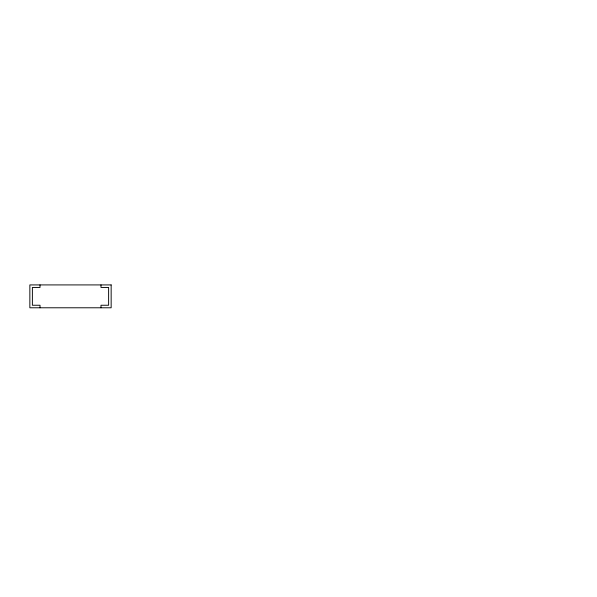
<?xml version="1.0" encoding="UTF-8"?>
<svg xmlns="http://www.w3.org/2000/svg" width="597" height="597" viewBox="0 0 597 597"><rect width="100%" height="100%" fill="white"/><g stroke="black" fill="none" stroke-linecap="round" stroke-linejoin="round"><path stroke-width="0.9" d="M100.99 284.918L100.99 287.455L108.617 287.455L108.617 305.246L100.99 305.246L100.99 307.783M40.014 284.918L40.014 287.455L32.387 287.455L32.387 305.246L40.014 305.246L40.014 307.783M111.154 284.918L29.85 284.918L29.85 307.783L111.154 307.783L111.154 284.918"/></g></svg>
